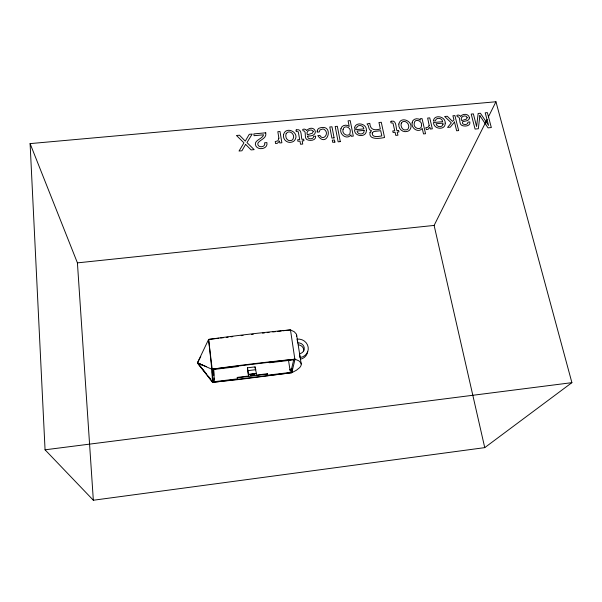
<?xml version="1.0" encoding="UTF-8"?>
<svg xmlns="http://www.w3.org/2000/svg" width="602" height="602" viewBox="0 0 602 602"><rect width="100%" height="100%" fill="white"/><g stroke="black" fill="none" stroke-linecap="round" stroke-linejoin="round"><path stroke-width="0.9" d="M237.301 377.394L237.278 377.853L267.341 374.203L267.408 373.737L256.196 375.099L256.384 373.353L255.052 366.896L247.452 367.814L248.566 376.024L237.301 377.394L237.474 379.328L237.489 378.861L212.514 381.901M238.008 366.061L237.986 366.565L211.829 369.703M248.566 376.024L247.452 367.814M267.408 373.737L267.544 375.663L267.341 374.203M295.055 359.183L269.598 362.238L269.523 362.75L294.927 359.695L290.48 329.911L283.76 330.536A373.496 81.804 -7.8 0 0 208.601 339.43L197.433 362.863L212.536 382.36L291.782 372.713L296.402 370.253L299.57 367.709A37.422 10.678 -8.2 0 0 300.865 362.855L298.833 360.824L295.055 359.183L288.26 359.883A376.927 74.054 -7.9 0 0 212.19 369.161L212.905 382.315L239.34 379.471L291.782 372.713L294.927 359.695M293.708 359.83L291.526 368.973L291.97 371.946M484.745 447.632L571.9 382.654L495.95 101.761L30.1 143.607L45.06 449.807L93.34 500.239L484.745 447.632L434.125 225.419L487.116 119.422M488.38 116.901L495.95 101.761M200.782 356.58L197.433 362.863L212.905 382.315M291.82 368.875L292.572 368.507M290.149 370.975L291.744 370.486L290.149 370.975L288.531 360.425M252.622 374.151L251.802 374.166M45.06 449.807L571.9 382.654M269.598 362.238L211.799 369.207L197.433 362.863L206.019 373.413M248.205 370.599L255.873 369.673M248.709 374.286L256.384 373.353M211.738 380.449L212.882 381.856L212.702 380.381L214.252 380.193L213.74 369.681M267.619 375.197L291.895 372.247L291.699 370.666M212.536 382.36L211.799 369.207L208.601 339.43L218.835 338.241M220.693 338.023L223.485 337.699M226.277 337.376L228.135 337.158M230.927 336.834L232.793 336.616M241.169 335.645L243.027 335.427M251.403 334.456L253.261 334.238M262.562 333.154L264.428 332.944M267.22 332.62L269.079 332.402M272.804 331.965L275.596 331.642M277.454 331.431L281.172 330.995M283.038 330.776L290.48 329.911L294.243 331.74L296.297 334.005A36.97 11.716 -8.2 0 1 296.568 336.571M30.1 143.607L77.417 262.871L434.125 225.419M206.448 366.708L197.433 362.863L203.183 365.504M208.307 376.227L210.595 379.042M296.651 335.254L301.211 363.999M297.584 342.154L297.102 339.144A9.76 9.233 14.3 0 1 308.171 347.196A9.76 9.233 14.3 0 1 300.022 357.535L299.533 354.48M255.052 366.896L255.308 368.71M213.981 377.981L214.252 380.193M208.601 339.43L212.19 369.161M77.417 262.871L93.34 500.239M212.22 371.622L212.702 380.381M213.499 369.274L213.808 375.475M254.353 374.188A2.393 0.677 -8 0 1 251.96 374.805A2.393 0.677 -8 0 1 250.026 374.542M307.69 351.47A9.7 9.18 14.4 0 1 300.368 359.251M297.704 342.907A5.742 5.426 14.3 0 1 304.213 347.64A5.742 5.426 14.3 0 1 299.412 353.72M298.72 344.856A5.704 5.395 14.4 0 1 303.739 350.951M265.753 132.816C266.979 138.505 260.192 139.438 257.867 143.148C256.768 148.22 266.144 147.829 264.639 142.787L266.874 142.584C268.349 148.694 258.762 150.778 255.963 146.173C252.802 140.243 262.337 139.318 263.593 134.818L254.089 135.691L253.818 133.9L265.753 132.816M421.566 125.351C421.588 131.198 412.769 128.346 414.266 123.207C414.665 117.962 422.453 120.851 421.566 125.351M412.137 122.853C410.895 128.354 418.586 133.366 422.228 128.414L423.507 133.915L425.561 133.727L422.025 118.571L420.091 118.745L420.414 120.144C417.826 117.405 412.257 118.782 412.137 122.853M467.144 117.42L466.58 119.03L461.742 120.618C459.243 117.104 465.542 113.913 467.144 117.42M343.05 129.55C341.334 134.667 350.259 138.046 350.244 131.853C351.357 127.293 343.84 124.479 343.05 129.55M398.84 124.05C398.08 128.738 402.791 132.891 407.328 131.379A5.35 4.507 16 0 0 410.015 129.55C414.951 122.101 400.736 115.05 398.84 124.05M364.097 130.393C364.88 134.931 357.543 135.209 357.039 131.04L364.097 130.393M307.735 136.428L308.058 137.986C309.646 139.363 313.823 139.1 313.634 136.345L315.651 136.157C316.298 140.642 309.654 141.192 306.802 139.536C303.769 137.76 307.05 130.13 302.987 130.777L302.746 129.392L304.198 129.069L305.944 129.603L306.501 130.604C314.319 122.928 320.934 136.451 308.043 136.029L307.735 136.428M445.202 123.109C445.676 130.589 433.402 129.49 433.53 122.515L442.658 121.672C442.425 117.864 435.998 116.893 435.419 120.851L433.357 121.04C434.095 113.876 445.751 116.434 445.202 123.109M278.892 138.174L277.936 140.83L275.249 141.553L275.573 143.562L277.477 143.231L279.471 141.011L279.795 142.967L281.871 142.772L280.005 131.514L277.831 131.71L278.892 138.174M317.231 131.078L317.179 132.139L319.278 131.951L320.001 129.897L322.815 128.986A2.686 2.303 10.4 0 1 324.764 129.897C329.512 133.629 323.048 141.372 319.91 135.412L317.811 135.608C327.623 149.514 334.878 122.567 319.06 128.211A4.477 3.83 10.3 0 0 317.457 130.16L317.231 131.078M366.377 130.363C366.671 137.835 354.254 136.963 354.54 129.761L363.856 128.903C363.691 124.96 357.197 124.14 356.519 128.083L354.42 128.271C355.3 121.1 367.13 123.47 366.377 130.363M469.417 117.902C469.327 121.265 464.714 120.889 462.494 121.815L462.66 123.719C464.165 125.035 468.326 124.847 467.935 122.131L469.876 121.95C470.862 126.315 464.24 126.849 461.553 125.231C458.491 123.553 461.17 116.096 457.219 116.69L456.888 115.343L458.272 115.027L459.996 115.554L460.605 116.532C462.592 113.206 469.071 113.582 469.417 117.902M283.587 134.607C282.481 139.355 287.267 143.675 291.872 142.072A5.41 4.658 7.9 0 0 294.724 140.206C300.263 132.568 285.769 125.442 283.587 134.607M313.183 131.507L312.476 133.162L307.359 134.803C305.462 131.424 310.414 128.437 312.882 130.8L313.183 131.507M340.958 128.693C338.956 134.434 347.106 140.334 350.921 134.818L351.214 136.3L353.299 136.112L350.213 120.633L348.076 120.829L349.198 126.473C346.692 124.087 341.68 125.073 340.958 128.693M372.202 132.922C371.607 138.174 379.012 136.315 381.811 135.932L380.705 130.717L373.804 131.499L372.202 132.922M479.862 115.652L478.327 128.76L475.061 129.069L471.208 114.087L473.383 113.891L476.596 126.51L478.154 113.454L480.411 113.251L488.576 125.397L485.197 112.815L487.372 112.619L491.33 127.549L488.041 127.857L479.862 115.652M401.301 123.094C400.097 126.42 402.73 131.183 406.643 129.814A2.965 2.498 16 0 0 408.284 128.414C410.632 124.147 404.19 118.496 401.301 123.094M286.161 133.621C284.686 136.94 287.229 141.929 291.255 140.469A3.002 2.581 7.9 0 0 293.016 139.047C295.732 134.675 289.201 128.926 286.161 133.621M291.526 368.973L289.923 369.515L291.518 369.026M370.057 132.342C368.311 140.416 380.306 138.407 384.55 137.497L381.292 122.281L378.951 122.499L380.336 128.994C374.384 130.694 370.283 129.912 369.786 123.335L366.979 123.937C369.44 125.479 367.927 130.333 371.569 130.777L370.057 132.342M429.181 125.479L427.894 127.278L425.84 127.647L426.299 129.603L428.12 129.287L429.896 127.127L430.347 129.031L432.341 128.843L429.738 117.872L427.646 118.06L429.181 125.479M442.982 124.456C442.124 127.978 436.57 127.12 436.036 123.779L442.959 123.139L442.982 124.456M245.616 144.367L241.936 150.771L239.024 151.042L243.953 142.862L236.466 135.48L239.483 135.209L245.262 141.139L249.266 134.314L252.185 134.05L246.97 142.584L254.157 149.635L251.102 149.921L245.616 144.367M454.472 122.033L450.258 127.188L447.579 127.436L451.334 122.883L444.637 116.51L447.301 116.269L452.531 121.416L453.931 119.843L452.915 115.757L454.909 115.576L458.656 130.596L456.647 130.777L454.472 122.033M391.39 121.228L390.668 121.431L390.984 122.891L392.963 123.086L394.762 130.769L392.745 130.958L393.083 132.478L395.1 132.29L395.777 135.397L397.93 135.194L397.245 132.094L398.953 131.936L398.614 130.416L396.906 130.574C395.717 127.714 396.703 119.783 391.39 121.228M296.711 129.851L295.958 130.062L296.222 131.545L298.231 131.74L299.706 139.551L297.644 139.739L297.907 141.289L299.977 141.101L300.526 144.254L302.731 144.051L302.174 140.898L303.927 140.733L303.649 139.19L301.903 139.348C300.872 136.451 302.144 128.354 296.711 129.851M334.893 142.117L332.695 142.32L332.289 140.176L334.486 139.973L334.893 142.117M340.288 141.613L338.128 141.816L335.186 126.488L337.331 126.292L340.288 141.613M334.087 137.888L331.89 138.091L329.791 126.977L331.973 126.781L334.087 137.888M251.2 375.633A2.393 0.67 -8 0 0 254.819 374.61A2.393 0.67 -8 0 0 251.32 374.444A2.393 0.67 -8 0 0 251.2 375.633"/></g></svg>
